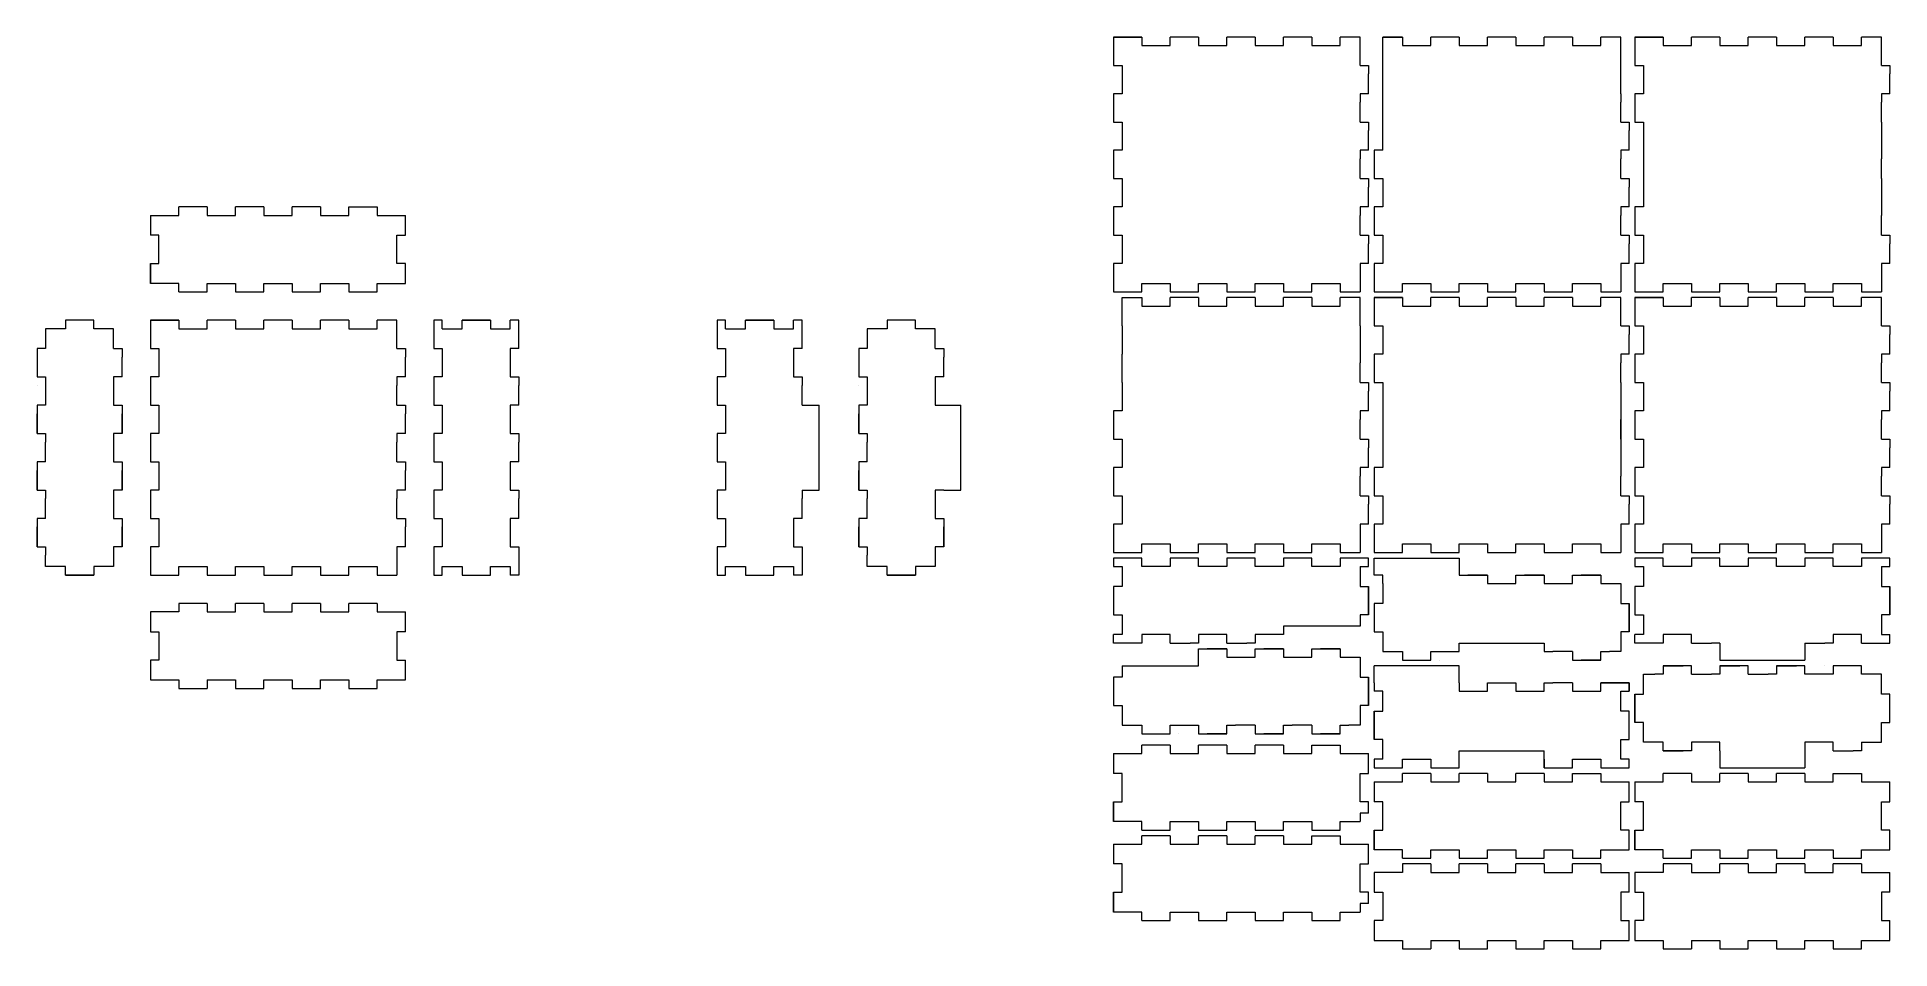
# Model space of a CAD drawing. Header units: millimetres. Extents: x -40 to 614, y -132 to 190.
import ezdxf

# ---------------------------------------------------------------- set-up
doc = ezdxf.new("R2010")
doc.units = ezdxf.units.MM
doc.layers.get('0').update_dxf_attribs({"lineweight": 13, "true_color": 0x000000})

msp = doc.modelspace()

# ---------------------------------------------------------------- linework, layer by layer
for p, q in [((350, 190), (340, 190)), ((340, 190), (340, 180)), ((340, 190), (350, 190)), ((350, 190), (350, 187)), ((370, 190), (360, 190)), ((360, 187), (360, 190)), ((370, 190), (370, 187)), ((390, 190), (380, 190)), ((380, 187), (380, 190)), ((390, 190), (390, 187)), ((410, 190), (400, 190)), ((400, 187), (400, 190)), ((410, 190), (410, 187)), ((427, 190), (420, 190)), ((420, 187), (420, 190)), ((427, 180), (427, 190)), ((442, 190), (435, 190)), ((435, 190), (442, 190)), ((435, 150), (435, 190)), ((442, 190), (442, 187)), ((462, 190), (452, 190)), ((452, 187), (452, 190)), ((462, 190), (462, 187)), ((482, 190), (472, 190)), ((472, 187), (472, 190)), ((482, 190), (482, 187)), ((502, 190), (492, 190)), ((492, 187), (492, 190)), ((502, 190), (502, 187)), ((519, 190), (512, 190)), ((512, 187), (512, 190)), ((519, 180), (519, 190)), ((534, 190), (524, 190)), ((524, 190), (524, 180)), ((524, 190), (534, 190)), ((534, 190), (534, 187)), ((554, 190), (544, 190)), ((544, 187), (544, 190)), ((554, 190), (554, 187)), ((574, 190), (564, 190)), ((564, 187), (564, 190)), ((574, 190), (574, 187)), ((594, 190), (584, 190)), ((584, 187), (584, 190)), ((594, 190), (594, 187)), ((611, 190), (604, 190)), ((604, 187), (604, 190)), ((611, 180), (611, 190)), ((350, 187), (360, 187)), ((370, 187), (380, 187)), ((390, 187), (400, 187)), ((410, 187), (420, 187)), ((442, 187), (452, 187)), ((462, 187), (472, 187)), ((482, 187), (492, 187)), ((502, 187), (512, 187)), ((534, 187), (544, 187)), ((554, 187), (564, 187)), ((574, 187), (584, 187)), ((594, 187), (604, 187)), ((340, 180), (343, 180)), ((343, 180), (343, 177)), ((343, 177), (343, 170)), ((427, 180), (430, 180)), ((430, 180), (430, 177)), ((430, 170), (430, 177)), ((519, 170), (519, 180)), ((524, 180), (527, 180)), ((527, 180), (527, 177)), ((527, 177), (527, 170)), ((611, 180), (614, 180)), ((614, 180), (614, 177)), ((614, 170), (614, 177)), ((343, 170), (340, 170)), ((340, 170), (340, 167)), ((340, 167), (340, 160)), ((430, 170), (427, 170)), ((427, 170), (427, 167)), ((427, 160), (427, 167)), ((519, 170), (519, 167)), ((519, 160), (519, 167)), ((527, 170), (524, 170)), ((524, 170), (524, 167)), ((524, 167), (524, 160)), ((614, 170), (611, 170)), ((611, 170), (611, 167)), ((611, 160), (611, 167)), ((340, 160), (343, 160)), ((343, 160), (343.04, 155)), ((427, 160), (430, 160)), ((430, 160), (430, 157)), ((430, 150), (430, 157)), ((519, 160), (522, 160)), ((522, 160), (522, 157)), ((522, 150), (522, 157)), ((524, 160), (527, 160)), ((527, 160), (527.04, 155)), ((611, 160), (611, 150)), ((343.04, 155), (343, 150)), ((527.04, 155), (527, 150)), ((343, 150), (340, 150)), ((340, 150), (340, 147)), ((340, 147), (340, 140)), ((430, 150), (427, 150)), ((427, 150), (427, 147)), ((427, 140), (427, 147)), ((435, 150), (432, 150)), ((432, 150), (432, 147)), ((432, 147), (432, 140)), ((522, 150), (519, 150)), ((519, 150), (519, 147)), ((519, 140), (519, 147)), ((527, 150), (527, 140)), ((611, 150), (611, 147)), ((611, 140), (611, 147)), ((340, 140), (343, 140)), ((343, 140), (343, 137)), ((427, 140), (430, 140)), ((430, 140), (430, 137)), ((432, 140), (435, 140)), ((435, 140), (435, 137)), ((519, 140), (522, 140)), ((522, 140), (522, 137)), ((527, 140), (527, 137)), ((611, 140), (611, 130)), ((343, 137), (343, 130)), ((430, 130), (430, 137)), ((435, 137), (435, 130)), ((522, 130), (522, 137)), ((527, 137), (527, 130)), ((0, 127), (0, 120)), ((0, 127), (10, 127)), ((20, 130), (10, 130)), ((10, 127), (10, 130)), ((20, 130), (20, 127)), ((20, 127), (30, 127)), ((40, 130), (30, 130)), ((30, 127), (30, 130)), ((40, 130), (40, 127)), ((40, 127), (50, 127)), ((60, 130), (50, 130)), ((50, 127), (50, 130)), ((60, 130), (60, 127)), ((60, 127), (70, 127)), ((70, 127), (70, 130)), ((70, 130), (80, 130)), ((80, 130), (80, 127)), ((80, 127), (90, 127)), ((90, 120), (90, 127)), ((343, 130), (340, 130)), ((340, 130), (340, 127)), ((340, 127), (340, 120)), ((430, 130), (427, 130)), ((427, 130), (427, 127)), ((427, 120), (427, 127)), ((435, 130), (432, 130)), ((432, 130), (432, 127)), ((432, 127), (432, 120)), ((522, 130), (519, 130)), ((519, 130), (519, 127)), ((519, 120), (519, 127)), ((527, 130), (524, 130)), ((524, 130), (524, 127)), ((524, 127), (524, 120)), ((611, 130), (611, 127)), ((611, 120), (611, 127)), ((3, 120), (0, 120)), ((3, 110), (3, 120)), ((87, 110), (87, 120)), ((87, 120), (90, 120)), ((340, 120), (343, 120)), ((343, 120), (343, 117)), ((427, 120), (430, 120)), ((430, 120), (430, 117)), ((432, 120), (435, 120)), ((435, 120), (435, 117)), ((519, 120), (522, 120)), ((522, 120), (522, 117)), ((524, 120), (527, 120)), ((527, 120), (527, 117)), ((611, 120), (614, 120)), ((614, 120), (614, 117)), ((343, 117), (343, 110)), ((430, 110), (430, 117)), ((435, 117), (435, 110)), ((522, 110), (522, 117)), ((527, 117), (527, 110)), ((614, 110), (614, 117)), ((0, 110), (0, 103)), ((0, 103), (0, 110)), ((0, 110), (3, 110)), ((90, 110), (87, 110)), ((90, 103), (90, 110)), ((343, 110), (340, 110)), ((340, 110), (340, 100)), ((430, 110), (427, 110)), ((427, 110), (427, 100)), ((435, 110), (432, 110)), ((432, 110), (432, 100)), ((522, 110), (519, 110)), ((519, 110), (519, 100)), ((527, 110), (524, 110)), ((524, 110), (524, 100)), ((614, 110), (611, 110)), ((611, 110), (611, 100)), ((3, 103), (0, 103)), ((10, 103), (3, 103)), ((10, 100), (10, 103)), ((10, 100), (20, 100)), ((20, 100), (20, 103)), ((20, 103), (30, 103)), ((30, 103), (30, 100)), ((30, 100), (40, 100)), ((40, 100), (40, 103)), ((40, 103), (50, 103)), ((50, 103), (50, 100)), ((50, 100), (60, 100)), ((60, 100), (60, 103)), ((60, 103), (70, 103)), ((70, 103), (70, 100)), ((70, 100), (80, 100)), ((80, 100), (80, 103)), ((80, 103), (90, 103)), ((340, 100), (350, 100)), ((340, 100), (350, 100)), ((350, 100), (350, 103)), ((350, 103), (360, 103)), ((360, 103), (360, 100)), ((360, 100), (370, 100)), ((370, 100), (370, 103)), ((370, 103), (380, 103)), ((380, 103), (380, 100)), ((380, 100), (390, 100)), ((390, 100), (390, 103)), ((390, 103), (400, 103)), ((400, 103), (400, 100)), ((400, 100), (410, 100)), ((410, 100), (410, 103)), ((410, 103), (420, 103)), ((420, 103), (420, 100)), ((420, 100), (427, 100)), ((432, 100), (442, 100)), ((432, 100), (442, 100)), ((442, 100), (442, 103)), ((442, 103), (452, 103)), ((452, 103), (452, 100)), ((452, 100), (462, 100)), ((462, 100), (462, 103)), ((462, 103), (472, 103)), ((472, 103), (472, 100)), ((472, 100), (482, 100)), ((482, 100), (482, 103)), ((482, 103), (492, 103)), ((492, 103), (492, 100)), ((492, 100), (502, 100)), ((502, 100), (502, 103)), ((502, 103), (512, 103)), ((512, 103), (512, 100)), ((512, 100), (519, 100)), ((524, 100), (534, 100)), ((524, 100), (534, 100)), ((534, 100), (534, 103)), ((534, 103), (544, 103)), ((544, 103), (544, 100)), ((544, 100), (554, 100)), ((554, 100), (554, 103)), ((554, 103), (564, 103)), ((564, 103), (564, 100)), ((564, 100), (574, 100)), ((574, 100), (574, 103)), ((574, 103), (584, 103)), ((584, 103), (584, 100)), ((584, 100), (594, 100)), ((594, 100), (594, 103)), ((594, 103), (604, 103)), ((604, 103), (604, 100)), ((604, 100), (611, 100)), ((343, 98), (350, 98)), ((343, 88), (343, 98)), ((350, 98), (350, 95)), ((350, 95), (360, 95)), ((370, 98), (360, 98)), ((360, 95), (360, 98)), ((370, 98), (370, 95)), ((370, 95), (380, 95)), ((390, 98), (380, 98)), ((380, 95), (380, 98)), ((390, 98), (390, 95)), ((390, 95), (400, 95)), ((410, 98), (400, 98)), ((400, 95), (400, 98)), ((410, 98), (410, 95)), ((410, 95), (420, 95)), ((427, 98), (420, 98)), ((420, 95), (420, 98)), ((427, 88), (427, 98)), ((442, 98), (432, 98)), ((432, 98), (432, 88)), ((432, 98), (442, 98)), ((442, 98), (442, 95)), ((442, 95), (452, 95)), ((462, 98), (452, 98)), ((452, 95), (452, 98)), ((462, 98), (462, 95)), ((462, 95), (472, 95)), ((482, 98), (472, 98)), ((472, 95), (472, 98)), ((482, 98), (482, 95)), ((482, 95), (492, 95)), ((502, 98), (492, 98)), ((492, 95), (492, 98)), ((502, 98), (502, 95)), ((502, 95), (512, 95)), ((519, 98), (512, 98)), ((512, 95), (512, 98)), ((519, 88), (519, 98)), ((534, 98), (524, 98)), ((524, 98), (524, 88)), ((524, 98), (534, 98)), ((534, 98), (534, 95)), ((534, 95), (544, 95)), ((554, 98), (544, 98)), ((544, 95), (544, 98)), ((554, 98), (554, 95)), ((554, 95), (564, 95)), ((574, 98), (564, 98)), ((564, 95), (564, 98)), ((574, 98), (574, 95)), ((574, 95), (584, 95)), ((594, 98), (584, 98)), ((584, 95), (584, 98)), ((594, 98), (594, 95)), ((594, 95), (604, 95)), ((611, 98), (604, 98)), ((604, 95), (604, 98)), ((611, 88), (611, 98)), ((-30, 87), (-37, 87)), ((-37, 87), (-37, 80)), ((-20, 90), (-30, 90)), ((-30, 90), (-30, 87)), ((-20, 87), (-20, 90)), ((-13, 87), (-20, 87)), ((-13, 80), (-13, 87)), ((10, 90), (0, 90)), ((0, 90), (0, 80)), ((0, 90), (10, 90)), ((10, 90), (10, 87)), ((10, 87), (20, 87)), ((30, 90), (20, 90)), ((20, 87), (20, 90)), ((30, 90), (30, 87)), ((30, 87), (40, 87)), ((50, 90), (40, 90)), ((40, 87), (40, 90)), ((50, 90), (50, 87)), ((50, 87), (60, 87)), ((70, 90), (60, 90)), ((60, 87), (60, 90)), ((70, 90), (70, 87)), ((70, 87), (80, 87)), ((87, 90), (80, 90)), ((80, 87), (80, 90)), ((87, 80), (87, 90)), ((103, 90), (100, 90)), ((100, 90), (100, 80)), ((103, 87), (103, 90)), ((103, 87), (110, 87)), ((120, 90), (110, 90)), ((110, 87), (110, 90)), ((110, 90), (120, 90)), ((120, 90), (120, 87)), ((120, 87), (127, 87)), ((130, 90), (127, 90)), ((127, 87), (127, 90)), ((130, 80), (130, 90)), ((203, 90), (200, 90)), ((200, 90), (200, 80)), ((203, 87), (203, 90)), ((203, 87), (210, 87)), ((220, 90), (210, 90)), ((210, 87), (210, 90)), ((210, 90), (220, 90)), ((220, 90), (220, 87)), ((220, 87), (227, 87)), ((230, 90), (227, 90)), ((227, 87), (227, 90)), ((230, 80), (230, 90)), ((260, 87), (253, 87)), ((253, 87), (253, 80)), ((270, 90), (260, 90)), ((260, 90), (260, 87)), ((270, 87), (270, 90)), ((277, 87), (270, 87)), ((277, 80), (277, 87)), ((343, 88), (343, 85)), ((427, 88), (427, 78)), ((432, 88), (435, 88)), ((435, 88), (435, 85)), ((519, 88), (522, 88)), ((522, 88), (522, 85)), ((524, 88), (527, 88)), ((527, 88), (527, 85)), ((611, 88), (614, 88)), ((614, 88), (614, 85)), ((-37, 80), (-40, 80)), ((-40, 80), (-40, 77)), ((-13, 80), (-10, 80)), ((-10, 80), (-10, 77)), ((0, 80), (3, 80)), ((3, 80), (3, 77)), ((87, 80), (90, 80)), ((90, 80), (90, 77)), ((100, 80), (103, 80)), ((103, 80), (103, 77)), ((130, 80), (127, 80)), ((127, 80), (127, 77)), ((200, 80), (203, 80)), ((203, 80), (203, 77)), ((230, 80), (227, 80)), ((227, 80), (227, 77)), ((253, 80), (250, 80)), ((250, 80), (250, 77)), ((277, 80), (280, 80)), ((280, 80), (280, 77)), ((343, 85), (343, 78)), ((435, 85), (435, 78)), ((522, 78), (522, 85)), ((527, 85), (527, 78)), ((614, 78), (614, 85)), ((-40, 77), (-40, 70)), ((-40, 77), (-40, 70)), ((-10, 70), (-10, 77)), ((3, 77), (3, 70)), ((90, 70), (90, 77)), ((103, 77), (103, 70)), ((127, 77), (127, 70)), ((203, 77), (203, 70)), ((227, 77), (227, 70)), ((250, 77), (250, 70)), ((250, 77), (250, 70)), ((280, 70), (280, 77)), ((343, 68), (343, 78)), ((427, 78), (427, 75)), ((427, 68), (427, 75)), ((435, 78), (432, 78)), ((432, 78), (432, 75)), ((432, 75), (432, 68)), ((522, 78), (519, 78)), ((519, 78), (519, 75)), ((519, 68), (519, 75)), ((527, 78), (524, 78)), ((524, 78), (524, 75)), ((524, 75), (524, 68)), ((614, 78), (611, 78)), ((611, 78), (611, 75)), ((611, 68), (611, 75)), ((-40, 70), (-37, 70)), ((-40, 67), (-40, 67)), ((-37, 70), (-37, 67)), ((-37, 67), (-37, 60)), ((-10, 70), (-13, 70)), ((-13, 70), (-13, 67)), ((-13, 67), (-13, 60)), ((3, 70), (0, 70)), ((0, 70), (0, 67)), ((0, 67), (0, 60)), ((90, 70), (87, 70)), ((87, 70), (87, 67)), ((87, 60), (87, 67)), ((103, 70), (100, 70)), ((100, 70), (100, 67)), ((100, 67), (100, 60)), ((127, 70), (130, 70)), ((130, 70), (130, 67)), ((130, 60), (130, 67)), ((203, 70), (200, 70)), ((200, 70), (200, 67)), ((200, 67), (200, 60)), ((227, 70), (230, 70)), ((230, 70), (230, 67)), ((230, 60), (230, 67)), ((250, 70), (253, 70)), ((250, 67), (250, 67)), ((253, 70), (253, 67)), ((253, 67), (253, 60)), ((280, 70), (277, 70)), ((277, 70), (277, 67)), ((277, 67), (277, 60)), ((343, 68), (343.04, 63)), ((427, 68), (430, 68)), ((430, 68), (430, 65)), ((432, 68), (435, 68)), ((435, 68), (435.04, 63)), ((519, 68), (519, 38)), ((524, 68), (527, 68)), ((527, 68), (527.04, 63)), ((611, 68), (614, 68)), ((614, 68), (614, 65)), ((-37, 60), (-40, 60)), ((-40, 60), (-40, 57)), ((-13, 60), (-10, 60)), ((-10, 60), (-10, 57)), ((0, 60), (3, 60)), ((3, 60), (3.04, 55)), ((87, 60), (90, 60)), ((90, 60), (90, 57)), ((100, 60), (103, 60)), ((103, 60), (103, 57)), ((130, 60), (127, 60)), ((127, 60), (127, 57)), ((200, 60), (203, 60)), ((203, 60), (203, 57)), ((230, 60), (236, 60)), ((236, 30), (236, 60)), ((253, 60), (250, 60)), ((250, 60), (250, 57)), ((277, 60), (280, 60)), ((280, 60), (286, 60)), ((286, 30), (286, 60)), ((343.04, 63), (343, 58)), ((430, 58), (430, 65)), ((435.04, 63), (435, 38)), ((527.04, 63), (527, 58)), ((614, 58), (614, 65)), ((-40, 57), (-40, 50)), ((-40, 50), (-40, 57)), ((-10, 50), (-10, 57)), ((-10, 57), (-10, 50)), ((3.04, 55), (3, 50)), ((90, 50), (90, 57)), ((103, 57), (103, 50)), ((127, 57), (127, 50)), ((203, 57), (203, 50)), ((250, 57), (250, 50)), ((250, 50), (250, 57)), ((343, 58), (340, 58)), ((340, 58), (340, 55)), ((340, 55), (340, 48)), ((430, 58), (427, 58)), ((427, 58), (427, 55)), ((427, 48), (427, 55)), ((519, 58), (519, 55)), ((519, 48), (519, 55)), ((527, 58), (524, 58)), ((524, 58), (524, 55)), ((524, 55), (524, 48)), ((614, 58), (611, 58)), ((611, 58), (611, 55)), ((611, 48), (611, 55)), ((-40, 50), (-37, 50)), ((-37, 50), (-37, 47)), ((-37, 40), (-37, 47)), ((-10, 50), (-13, 50)), ((-13, 50), (-13, 47)), ((-13, 47), (-13, 40)), ((3, 50), (0, 50)), ((0, 50), (0, 47)), ((0, 47), (0, 40)), ((90, 50), (87, 50)), ((87, 50), (87, 47)), ((87, 40), (87, 47)), ((103, 50), (100, 50)), ((100, 50), (100, 47)), ((100, 47), (100, 40)), ((127, 50), (130, 50)), ((130, 50), (130, 47)), ((130, 40), (130, 47)), ((203, 50), (200, 50)), ((200, 50), (200, 47)), ((200, 47), (200, 40)), ((250, 50), (253, 50)), ((253, 50), (253, 47)), ((253, 40), (253, 47)), ((340, 48), (343, 48)), ((343, 48), (343, 45)), ((427, 48), (430, 48)), ((430, 48), (430, 45)), ((524, 48), (527, 48)), ((527, 48), (527, 45)), ((611, 48), (614, 48)), ((614, 48), (614, 45)), ((-37, 40), (-40, 40)), ((-40, 40), (-40, 37)), ((-13, 40), (-10, 40)), ((-10, 40), (-10, 37)), ((0, 40), (3, 40)), ((3, 40), (3, 37)), ((87, 40), (90, 40)), ((90, 40), (90, 37)), ((100, 40), (103, 40)), ((103, 40), (103, 37)), ((130, 40), (127, 40)), ((127, 40), (127, 37)), ((200, 40), (203, 40)), ((203, 40), (203, 37)), ((253, 40), (250, 40)), ((250, 40), (250, 37)), ((343, 45), (343, 38)), ((430, 38), (430, 45)), ((527, 45), (527, 38)), ((614, 38), (614, 45)), ((-40, 37), (-40, 30)), ((-40, 30), (-40, 37)), ((-10, 30), (-10, 37)), ((-10, 37), (-10, 30)), ((3, 37), (3, 30)), ((90, 30), (90, 37)), ((103, 37), (103, 30)), ((127, 37), (127, 30)), ((203, 37), (203, 30)), ((250, 37), (250, 30)), ((250, 30), (250, 37)), ((343, 38), (340, 38)), ((340, 38), (340, 35)), ((340, 35), (340, 28)), ((430, 38), (427, 38)), ((427, 38), (427, 35)), ((427, 28), (427, 35)), ((435, 38), (432, 38)), ((432, 38), (432, 35)), ((432, 35), (432, 28)), ((519, 38), (519, 35)), ((519, 28), (519, 35)), ((527, 38), (524, 38)), ((524, 38), (524, 35)), ((524, 35), (524, 28)), ((614, 38), (611, 38)), ((611, 38), (611, 35)), ((611, 28), (611, 35)), ((-40, 30), (-37, 30)), ((-37, 30), (-37, 27)), ((-37, 20), (-37, 27)), ((-10, 30), (-13, 30)), ((-13, 30), (-13, 27)), ((-13, 27), (-13, 20)), ((3, 30), (0, 30)), ((0, 30), (0, 27)), ((0, 27), (0, 20)), ((90, 30), (87, 30)), ((87, 30), (87, 27)), ((87, 20), (87, 27)), ((103, 30), (100, 30)), ((100, 30), (100, 27)), ((100, 27), (100, 20)), ((127, 30), (130, 30)), ((130, 30), (130, 27)), ((130, 20), (130, 27)), ((203, 30), (200, 30)), ((200, 30), (200, 27)), ((200, 27), (200, 20)), ((230, 30), (230, 27)), ((230, 30), (236, 30)), ((230, 20), (230, 27)), ((250, 30), (253, 30)), ((253, 30), (253, 27)), ((253, 20), (253, 27)), ((280, 30), (277, 30)), ((277, 30), (277, 27)), ((277, 27), (277, 20)), ((280, 30), (286, 30)), ((340, 28), (343, 28)), ((343, 28), (343, 25)), ((427, 28), (430, 28)), ((430, 28), (430, 25)), ((432, 28), (435, 28)), ((435, 28), (435, 25)), ((519, 28), (522, 28)), ((522, 28), (522, 25)), ((524, 28), (527, 28)), ((527, 28), (527, 25)), ((611, 28), (614, 28)), ((614, 28), (614, 25)), ((-37, 20), (-40, 20)), ((-40, 20), (-40, 17)), ((-13, 20), (-10, 20)), ((-10, 20), (-10, 17)), ((0, 20), (3, 20)), ((3, 20), (3, 17)), ((87, 20), (90, 20)), ((90, 20), (90, 17)), ((100, 20), (103, 20)), ((103, 20), (103, 17)), ((130, 20), (127, 20)), ((127, 20), (127, 17)), ((200, 20), (203, 20)), ((203, 20), (203, 17)), ((230, 20), (227, 20)), ((227, 20), (227, 17)), ((253, 20), (250, 20)), ((250, 20), (250, 17)), ((277, 20), (280, 20)), ((280, 20), (280, 17)), ((343, 25), (343, 18)), ((430, 18), (430, 25)), ((435, 25), (435, 18)), ((522, 18), (522, 25)), ((527, 25), (527, 18)), ((614, 18), (614, 25)), ((-40, 17), (-40, 10)), ((-40, 10), (-40, 17)), ((-40, 17), (-40, 17)), ((-10, 10), (-10, 17)), ((-10, 17), (-10, 10)), ((3, 17), (3, 10)), ((90, 10), (90, 17)), ((103, 17), (103, 10)), ((127, 17), (127, 10)), ((203, 17), (203, 10)), ((227, 17), (227, 10)), ((250, 17), (250, 10)), ((250, 10), (250, 17)), ((250, 17), (250, 17)), ((280, 10), (280, 17)), ((280, 17), (280, 10)), ((343, 18), (340, 18)), ((340, 18), (340, 8)), ((430, 18), (427, 18)), ((427, 18), (427, 8)), ((435, 18), (432, 18)), ((432, 18), (432, 8)), ((522, 18), (519, 18)), ((519, 18), (519, 8)), ((527, 18), (524, 18)), ((524, 18), (524, 8)), ((614, 18), (611, 18)), ((611, 18), (611, 8)), ((-40, 10), (-37, 10)), ((-37, 10), (-37, 7)), ((-37, 3), (-37, 7)), ((-10, 10), (-13, 10)), ((-13, 10), (-13, 7)), ((-13, 7), (-13, 3)), ((3, 10), (0, 10)), ((0, 10), (0, 0)), ((90, 10), (87, 10)), ((87, 10), (87, 0)), ((103, 10), (100, 10)), ((100, 10), (100, 0)), ((127, 10), (130, 10)), ((130, 10), (130, 0)), ((203, 10), (200, 10)), ((200, 10), (200, 0)), ((227, 10), (230, 10)), ((230, 10), (230, 0)), ((250, 10), (253, 10)), ((253, 10), (253, 7)), ((253, 3), (253, 7)), ((280, 10), (277, 10)), ((277, 10), (277, 7)), ((277, 7), (277, 3)), ((340, 8), (350, 8)), ((340, 8), (350, 8)), ((350, 8), (350, 11)), ((350, 11), (360, 11)), ((360, 11), (360, 8)), ((360, 8), (370, 8)), ((370, 8), (370, 11)), ((370, 11), (380, 11)), ((380, 11), (380, 8)), ((380, 8), (390, 8)), ((390, 8), (390, 11)), ((390, 11), (400, 11)), ((400, 11), (400, 8)), ((400, 8), (410, 8)), ((410, 8), (410, 11)), ((410, 11), (420, 11)), ((420, 11), (420, 8)), ((420, 8), (427, 8)), ((432, 8), (442, 8)), ((432, 8), (442, 8)), ((442, 8), (442, 11)), ((442, 11), (452, 11)), ((452, 11), (452, 8)), ((452, 8), (462, 8)), ((462, 8), (462, 11)), ((462, 11), (472, 11)), ((472, 11), (472, 8)), ((472, 8), (482, 8)), ((482, 8), (482, 11)), ((482, 11), (492, 11)), ((492, 11), (492, 8)), ((492, 8), (502, 8)), ((502, 8), (502, 11)), ((502, 11), (512, 11)), ((512, 11), (512, 8)), ((512, 8), (519, 8)), ((524, 8), (534, 8)), ((524, 8), (534, 8)), ((534, 8), (534, 11)), ((534, 11), (544, 11)), ((544, 11), (544, 8)), ((544, 8), (554, 8)), ((554, 8), (554, 11)), ((554, 11), (564, 11)), ((564, 11), (564, 8)), ((564, 8), (574, 8)), ((574, 8), (574, 11)), ((574, 11), (584, 11)), ((584, 11), (584, 8)), ((584, 8), (594, 8)), ((594, 8), (594, 11)), ((594, 11), (604, 11)), ((604, 11), (604, 8)), ((604, 8), (611, 8)), ((-30, 3), (-37, 3)), ((-30, 0), (-30, 3)), ((-30, 0), (-20, 0)), ((-20, 0), (-30, 0)), ((-13, 3), (-20, 3)), ((-20, 3), (-20, 0)), ((0, 0), (10, 0)), ((0, 0), (10, 0)), ((10, 0), (10, 3)), ((10, 3), (20, 3)), ((20, 3), (20, 0)), ((30, 0), (30, 3)), ((30, 3), (40, 3)), ((40, 3), (40, 0)), ((50, 0), (50, 3)), ((50, 3), (60, 3)), ((60, 3), (60, 0)), ((70, 0), (70, 3)), ((70, 3), (80, 3)), ((80, 3), (80, 0)), ((100, 0), (103, 0)), ((103, 3), (110, 3)), ((103, 0), (103, 3)), ((110, 3), (110, 0)), ((110, 0), (120, 0)), ((120, 0), (120, 3)), ((120, 3), (127, 3)), ((127, 3), (127, 0)), ((130, 0), (127, 0)), ((200, 0), (203, 0)), ((203, 3), (210, 3)), ((203, 0), (203, 3)), ((210, 3), (210, 0)), ((210, 0), (220, 0)), ((220, 0), (220, 3)), ((220, 3), (227, 3)), ((227, 3), (227, 0)), ((230, 0), (227, 0)), ((260, 3), (253, 3)), ((260, 0), (260, 3)), ((260, 0), (270, 0)), ((270, 0), (260, 0)), ((277, 3), (270, 3)), ((270, 3), (270, 0)), ((350, 6), (340, 6)), ((340, 6), (340, 3)), ((340, 3), (343, 3)), ((343, 3), (343, -4)), ((350, 3), (350, 6)), ((357, 3), (350, 3)), ((360, 3), (357, 3)), ((367, 6), (360, 6)), ((360, 6), (360, 3)), ((370, 6), (367, 6)), ((370, 3), (370, 6)), ((377, 3), (370, 3)), ((380, 3), (377, 3)), ((387, 6), (380, 6)), ((380, 6), (380, 3)), ((390, 6), (387, 6)), ((390, 3), (390, 6)), ((397, 3), (390, 3)), ((400, 3), (397, 3)), ((407, 6), (400, 6)), ((400, 6), (400, 3)), ((410, 6), (407, 6)), ((410, 3), (410, 6)), ((417, 3), (410, 3)), ((420, 3), (417, 3)), ((430, 6), (420, 6)), ((420, 6), (420, 3)), ((427, 3), (430, 3)), ((427, 3), (427, -4)), ((430, 3), (430, 6)), ((432, 0), (432, 6)), ((432, 6), (462, 6)), ((435, 0), (432, 0)), ((435, -3), (435, 0)), ((462, 6), (462, 0)), ((462, 0), (465, 0)), ((472, 0), (465, 0)), ((465, 0), (472, 0)), ((472, 0), (472, -3)), ((492, 0), (485, 0)), ((485, 0), (492, 0)), ((492, 0), (492, -3)), ((534, 6), (524, 6)), ((524, 6), (524, 3)), ((524, 3), (527, 3)), ((527, 3), (527, -4)), ((534, 3), (534, 6)), ((541, 3), (534, 3)), ((544, 3), (541, 3)), ((551, 6), (544, 6)), ((544, 6), (544, 3)), ((554, 6), (551, 6)), ((554, 3), (554, 6)), ((561, 3), (554, 3)), ((564, 3), (561, 3)), ((571, 6), (564, 6)), ((564, 6), (564, 3)), ((574, 6), (571, 6)), ((574, 3), (574, 6)), ((581, 3), (574, 3)), ((584, 3), (581, 3)), ((591, 6), (584, 6)), ((584, 6), (584, 3)), ((594, 6), (591, 6)), ((594, 3), (594, 6)), ((601, 3), (594, 3)), ((604, 3), (601, 3)), ((614, 6), (604, 6)), ((604, 6), (604, 3)), ((611, 3), (614, 3)), ((611, 3), (611, -4)), ((614, 3), (614, 6)), ((20, 0), (30, 0)), ((40, 0), (50, 0)), ((60, 0), (70, 0)), ((80, 0), (87, 0)), ((340, -4), (340, -14)), ((343, -4), (340, -4)), ((427, -4), (430, -4)), ((430, -14), (430, -4)), ((430, -4), (430, -14)), ((435, -3), (435, -10)), ((472, -3), (475, -3)), ((475, -3), (482, -3)), ((482, -3), (482, 0)), ((482, 0), (485, 0)), ((492, -3), (495, -3)), ((495, -3), (502, -3)), ((502, -3), (502, 0)), ((502, 0), (505, 0)), ((512, 0), (505, 0)), ((505, 0), (512, 0)), ((512, 0), (512, -3)), ((512, -3), (515, -3)), ((515, -3), (519, -3)), ((519, -3), (519, -10)), ((524, -4), (524, -14)), ((527, -4), (524, -4)), ((611, -4), (614, -4)), ((614, -14), (614, -4)), ((614, -4), (614, -14)), ((0, -13), (0, -20)), ((3, -13), (0, -13)), ((10, -13), (3, -13)), ((20, -10), (10, -10)), ((10, -10), (10, -13)), ((20, -10), (20, -13)), ((20, -13), (30, -13)), ((40, -10), (30, -10)), ((30, -13), (30, -10)), ((40, -10), (40, -13)), ((40, -13), (50, -13)), ((60, -10), (50, -10)), ((50, -13), (50, -10)), ((60, -10), (60, -13)), ((60, -13), (70, -13)), ((80, -10), (70, -10)), ((70, -13), (70, -10)), ((80, -10), (80, -13)), ((80, -13), (90, -13)), ((90, -20), (90, -13)), ((432, -10), (432, -20)), ((435, -10), (432, -10)), ((519, -10), (522, -10)), ((522, -20), (522, -10)), ((522, -10), (522, -20)), ((340, -14), (343, -14)), ((343, -14), (343, -21)), ((427, -18), (400, -18)), ((400, -18), (400, -21)), ((430, -14), (427, -14)), ((427, -14), (427, -18)), ((524, -14), (527, -14)), ((527, -14), (527, -21)), ((614, -14), (611, -14)), ((611, -14), (611, -21)), ((0, -20), (3, -20)), ((3, -20), (3, -30)), ((90, -20), (87, -20)), ((87, -20), (87, -30)), ((340, -24), (340, -21)), ((343, -21), (340, -21)), ((350, -24), (340, -24)), ((357, -21), (350, -21)), ((350, -21), (350, -24)), ((360, -21), (357, -21)), ((360, -24), (360, -21)), ((360, -24), (367, -24)), ((370, -24), (367, -24)), ((377, -21), (370, -21)), ((370, -21), (370, -24)), ((370, -26), (373, -26)), ((370, -32), (370, -26)), ((380, -26), (373, -26)), ((373, -26), (380, -26)), ((380, -21), (377, -21)), ((380, -24), (380, -21)), ((380, -24), (387, -24)), ((380, -26), (380, -29)), ((390, -24), (387, -24)), ((397, -21), (390, -21)), ((390, -21), (390, -24)), ((390, -29), (390, -26)), ((390, -26), (393, -26)), ((400, -26), (393, -26)), ((393, -26), (400, -26)), ((400, -21), (397, -21)), ((400, -26), (400, -29)), ((410, -29), (410, -26)), ((410, -26), (413, -26)), ((420, -26), (413, -26)), ((413, -26), (420, -26)), ((420, -26), (420, -29)), ((432, -20), (435, -20)), ((435, -20), (435, -27)), ((462, -27), (462, -24)), ((462, -24), (492, -24)), ((492, -24), (492, -27)), ((522, -20), (519, -20)), ((519, -20), (519, -27)), ((524, -24), (524, -21)), ((527, -21), (524, -21)), ((534, -24), (524, -24)), ((541, -21), (534, -21)), ((534, -21), (534, -24)), ((544, -21), (541, -21)), ((544, -24), (544, -21)), ((544, -24), (551, -24)), ((554, -24), (551, -24)), ((554, -24), (554, -30)), ((584, -24), (591, -24)), ((584, -24), (584, -30)), ((594, -24), (591, -24)), ((601, -21), (594, -21)), ((594, -21), (594, -24)), ((604, -21), (601, -21)), ((604, -24), (604, -21)), ((604, -24), (614, -24)), ((611, -21), (614, -21)), ((614, -24), (614, -21)), ((0, -30), (0, -37)), ((3, -30), (0, -30)), ((87, -30), (90, -30)), ((90, -37), (90, -30)), ((343, -32), (343, -36)), ((343, -32), (370, -32)), ((380, -29), (383, -29)), ((383, -29), (390, -29)), ((400, -29), (403, -29)), ((403, -29), (410, -29)), ((420, -29), (423, -29)), ((423, -29), (427, -29)), ((427, -29), (427, -36)), ((462, -32), (432, -32)), ((432, -38), (432, -32)), ((435, -27), (442, -27)), ((442, -27), (442, -30)), ((442, -30), (445, -30)), ((445, -30), (452, -30)), ((445, -30), (452, -30)), ((452, -30), (452, -27)), ((452, -27), (455, -27)), ((455, -27), (462, -27)), ((455, -30), (455, -30)), ((462, -38), (462, -32)), ((492, -27), (495, -27)), ((502, -27), (495, -27)), ((502, -27), (502, -30)), ((502, -30), (505, -30)), ((505, -30), (512, -30)), ((512, -30), (505, -30)), ((505, -30), (505, -30)), ((512, -30), (512, -27)), ((512, -27), (515, -27)), ((519, -27), (515, -27)), ((541, -32), (534, -32)), ((534, -32), (541, -32)), ((534, -32), (534, -35)), ((541, -32), (541, -32)), ((544, -32), (541, -32)), ((544, -35), (544, -32)), ((554, -30), (584, -30)), ((561, -32), (554, -32)), ((554, -32), (561, -32)), ((554, -32), (554, -35)), ((564, -32), (561, -32)), ((564, -35), (564, -32)), ((581, -32), (574, -32)), ((574, -32), (581, -32)), ((574, -32), (574, -35)), ((584, -32), (581, -32)), ((584, -35), (584, -32)), ((591, -32), (591, -32)), ((601, -32), (594, -32)), ((601, -32), (594, -32)), ((594, -32), (594, -35)), ((604, -32), (601, -32)), ((604, -35), (604, -32)), ((0, -37), (10, -37)), ((10, -37), (10, -40)), ((20, -37), (20, -40)), ((20, -37), (30, -37)), ((30, -37), (30, -40)), ((40, -40), (40, -37)), ((40, -37), (50, -37)), ((50, -37), (50, -40)), ((60, -40), (60, -37)), ((60, -37), (70, -37)), ((70, -37), (70, -40)), ((80, -40), (80, -37)), ((80, -37), (90, -37)), ((340, -36), (340, -46)), ((343, -36), (340, -36)), ((427, -36), (430, -36)), ((430, -46), (430, -36)), ((430, -36), (430, -46)), ((432, -38), (432, -41)), ((432, -38), (432, -41)), ((462, -38), (462, -41)), ((472, -41), (472, -38)), ((472, -38), (475, -38)), ((475, -38), (482, -38)), ((482, -38), (482, -41)), ((492, -41), (492, -38)), ((492, -38), (495, -38)), ((502, -38), (495, -38)), ((502, -38), (502, -41)), ((512, -41), (512, -38)), ((512, -38), (522, -38)), ((522, -38), (512, -38)), ((522, -38), (522, -41)), ((522, -41), (522, -38)), ((527, -42), (527, -35)), ((527, -35), (531, -35)), ((534, -35), (531, -35)), ((544, -35), (551, -35)), ((554, -35), (551, -35)), ((564, -35), (571, -35)), ((574, -35), (571, -35)), ((591, -35), (584, -35)), ((594, -35), (591, -35)), ((611, -35), (604, -35)), ((611, -42), (611, -35)), ((10, -40), (20, -40)), ((30, -40), (40, -40)), ((50, -40), (60, -40)), ((70, -40), (80, -40)), ((435, -41), (432, -41)), ((435, -48), (435, -41)), ((462, -41), (465, -41)), ((465, -41), (472, -41)), ((482, -41), (485, -41)), ((485, -41), (492, -41)), ((502, -41), (505, -41)), ((505, -41), (512, -41)), ((519, -48), (519, -41)), ((519, -41), (522, -41)), ((524, -42), (524, -52)), ((524, -52), (524, -42)), ((524, -42), (527, -42)), ((614, -42), (611, -42)), ((614, -52), (614, -42)), ((340, -46), (343, -46)), ((343, -46), (343, -53)), ((430, -46), (427, -46)), ((427, -46), (427, -53)), ((432, -48), (432, -58)), ((432, -58), (432, -48)), ((432, -48), (435, -48)), ((432, -48), (432, -58)), ((522, -48), (519, -48)), ((522, -58), (522, -48)), ((522, -58), (522, -48)), ((527, -52), (524, -52)), ((527, -59), (527, -52)), ((611, -59), (611, -52)), ((611, -52), (614, -52)), ((343, -53), (350, -53)), ((350, -53), (350, -56)), ((350, -56), (353, -56)), ((353, -56), (360, -56)), ((353, -56), (360, -56)), ((360, -56), (360, -53)), ((360, -53), (363, -53)), ((363, -53), (370, -53)), ((363, -56), (363, -56)), ((370, -53), (370, -56)), ((370, -56), (373, -56)), ((373, -56), (380, -56)), ((380, -56), (373, -56)), ((380, -56), (380, -53)), ((380, -53), (383, -53)), ((390, -53), (383, -53)), ((390, -53), (390, -56)), ((390, -56), (393, -56)), ((393, -56), (400, -56)), ((400, -56), (393, -56)), ((400, -56), (400, -53)), ((400, -53), (403, -53)), ((410, -53), (403, -53)), ((410, -53), (410, -56)), ((410, -56), (413, -56)), ((413, -56), (420, -56)), ((420, -56), (413, -56)), ((413, -56), (413, -56)), ((420, -56), (420, -53)), ((420, -53), (423, -53)), ((427, -53), (423, -53)), ((435, -58), (432, -58)), ((435, -65), (435, -58)), ((519, -65), (519, -58)), ((519, -58), (522, -58)), ((340, -63), (340, -70)), ((340, -63), (350, -63)), ((360, -60), (350, -60)), ((350, -63), (350, -60)), ((360, -60), (360, -63)), ((360, -63), (370, -63)), ((380, -60), (370, -60)), ((370, -63), (370, -60)), ((380, -60), (380, -63)), ((380, -63), (390, -63)), ((400, -60), (390, -60)), ((390, -63), (390, -60)), ((400, -60), (400, -63)), ((400, -63), (410, -63)), ((410, -63), (410, -60)), ((410, -60), (420, -60)), ((420, -60), (420, -63)), ((420, -63), (430, -63)), ((430, -70), (430, -63)), ((432, -65), (432, -68)), ((435, -65), (432, -65)), ((432, -65), (432, -68)), ((442, -68), (442, -65)), ((442, -65), (445, -65)), ((445, -65), (452, -65)), ((452, -65), (452, -68)), ((462, -62), (492, -62)), ((462, -68), (462, -62)), ((462, -68), (462, -65)), ((492, -68), (492, -62)), ((492, -65), (492, -68)), ((502, -68), (502, -65)), ((502, -65), (505, -65)), ((505, -65), (512, -65)), ((512, -65), (512, -68)), ((522, -65), (519, -65)), ((522, -68), (522, -65)), ((522, -68), (522, -65)), ((531, -59), (527, -59)), ((534, -59), (531, -59)), ((534, -62), (534, -59)), ((534, -62), (541, -62)), ((541, -62), (534, -62)), ((544, -62), (541, -62)), ((551, -59), (544, -59)), ((544, -59), (544, -62)), ((554, -59), (551, -59)), ((554, -62), (554, -59)), ((554, -62), (554, -68)), ((591, -59), (584, -59)), ((584, -59), (584, -62)), ((584, -62), (584, -68)), ((594, -59), (591, -59)), ((594, -62), (594, -59)), ((594, -62), (601, -62)), ((604, -62), (601, -62)), ((604, -59), (611, -59)), ((604, -59), (604, -62)), ((343, -70), (340, -70)), ((343, -80), (343, -70)), ((427, -80), (427, -70)), ((427, -70), (430, -70)), ((432, -68), (442, -68)), ((432, -68), (442, -68)), ((452, -70), (442, -70)), ((442, -73), (442, -70)), ((452, -68), (455, -68)), ((452, -68), (462, -68)), ((452, -70), (452, -73)), ((455, -68), (462, -68)), ((472, -70), (462, -70)), ((462, -73), (462, -70)), ((472, -70), (472, -73)), ((492, -70), (482, -70)), ((482, -73), (482, -70)), ((492, -68), (495, -68)), ((492, -68), (502, -68)), ((492, -70), (492, -73)), ((495, -68), (502, -68)), ((502, -73), (502, -70)), ((502, -70), (512, -70)), ((512, -68), (522, -68)), ((512, -68), (522, -68)), ((512, -70), (512, -73)), ((544, -70), (534, -70)), ((534, -73), (534, -70)), ((544, -70), (544, -73)), ((554, -68), (584, -68)), ((564, -70), (554, -70)), ((554, -73), (554, -70)), ((564, -70), (564, -73)), ((584, -70), (574, -70)), ((574, -73), (574, -70)), ((584, -70), (584, -73)), ((594, -73), (594, -70)), ((594, -70), (604, -70)), ((604, -70), (604, -73)), ((432, -73), (432, -80)), ((432, -73), (442, -73)), ((452, -73), (462, -73)), ((472, -73), (482, -73)), ((492, -73), (502, -73)), ((512, -73), (522, -73)), ((522, -80), (522, -73)), ((524, -73), (524, -80)), ((524, -73), (534, -73)), ((544, -73), (554, -73)), ((564, -73), (574, -73)), ((584, -73), (594, -73)), ((604, -73), (614, -73)), ((614, -80), (614, -73)), ((340, -80), (340, -87)), ((340, -87), (340, -80)), ((340, -80), (343, -80)), ((430, -80), (427, -80)), ((430, -84), (427, -84)), ((427, -84), (427, -87)), ((430, -84), (430, -80)), ((435, -80), (432, -80)), ((435, -90), (435, -80)), ((519, -90), (519, -80)), ((519, -80), (522, -80)), ((527, -80), (524, -80)), ((527, -90), (527, -80)), ((611, -90), (611, -80)), ((611, -80), (614, -80)), ((343, -87), (340, -87)), ((350, -87), (343, -87)), ((350, -90), (350, -87)), ((350, -90), (360, -90)), ((360, -90), (360, -87)), ((360, -87), (370, -87)), ((370, -87), (370, -90)), ((370, -90), (380, -90)), ((380, -90), (380, -87)), ((380, -87), (390, -87)), ((390, -87), (390, -90)), ((390, -90), (400, -90)), ((400, -90), (400, -87)), ((400, -87), (410, -87)), ((410, -87), (410, -90)), ((410, -90), (420, -90)), ((420, -90), (420, -87)), ((420, -87), (427, -87)), ((432, -90), (432, -97)), ((432, -97), (432, -90)), ((432, -90), (435, -90)), ((522, -90), (519, -90)), ((522, -97), (522, -90)), ((524, -90), (524, -97)), ((524, -97), (524, -90)), ((524, -90), (527, -90)), ((614, -90), (611, -90)), ((614, -97), (614, -90)), ((340, -95), (340, -102)), ((340, -95), (350, -95)), ((360, -92), (350, -92)), ((350, -95), (350, -92)), ((360, -92), (360, -95)), ((360, -95), (370, -95)), ((380, -92), (370, -92)), ((370, -95), (370, -92)), ((380, -92), (380, -95)), ((380, -95), (390, -95)), ((400, -92), (390, -92)), ((390, -95), (390, -92)), ((400, -92), (400, -95)), ((400, -95), (410, -95)), ((410, -95), (410, -92)), ((410, -92), (420, -92)), ((420, -92), (420, -95)), ((420, -95), (430, -95)), ((430, -102), (430, -95)), ((435, -97), (432, -97)), ((442, -97), (435, -97)), ((442, -100), (442, -97)), ((452, -100), (452, -97)), ((452, -97), (462, -97)), ((462, -97), (462, -100)), ((472, -100), (472, -97)), ((472, -97), (482, -97)), ((482, -97), (482, -100)), ((492, -100), (492, -97)), ((492, -97), (502, -97)), ((502, -97), (502, -100)), ((512, -100), (512, -97)), ((512, -97), (522, -97)), ((527, -97), (524, -97)), ((534, -97), (527, -97)), ((534, -100), (534, -97)), ((544, -100), (544, -97)), ((544, -97), (554, -97)), ((554, -97), (554, -100)), ((564, -100), (564, -97)), ((564, -97), (574, -97)), ((574, -97), (574, -100)), ((584, -100), (584, -97)), ((584, -97), (594, -97)), ((594, -97), (594, -100)), ((604, -100), (604, -97)), ((604, -97), (614, -97)), ((343, -102), (340, -102)), ((343, -112), (343, -102)), ((427, -112), (427, -102)), ((427, -102), (430, -102)), ((442, -100), (452, -100)), ((452, -102), (442, -102)), ((442, -102), (442, -105)), ((452, -102), (452, -105)), ((462, -100), (472, -100)), ((472, -102), (462, -102)), ((462, -105), (462, -102)), ((472, -102), (472, -105)), ((482, -100), (492, -100)), ((492, -102), (482, -102)), ((482, -105), (482, -102)), ((492, -102), (492, -105)), ((502, -100), (512, -100)), ((512, -102), (502, -102)), ((502, -105), (502, -102)), ((512, -102), (512, -105)), ((534, -100), (544, -100)), ((544, -102), (534, -102)), ((534, -102), (534, -105)), ((544, -102), (544, -105)), ((554, -100), (564, -100)), ((564, -102), (554, -102)), ((554, -105), (554, -102)), ((564, -102), (564, -105)), ((574, -100), (584, -100)), ((584, -102), (574, -102)), ((574, -105), (574, -102)), ((584, -102), (584, -105)), ((594, -100), (604, -100)), ((604, -102), (594, -102)), ((594, -105), (594, -102)), ((604, -102), (604, -105)), ((432, -105), (432, -112)), ((435, -105), (432, -105)), ((442, -105), (435, -105)), ((452, -105), (462, -105)), ((472, -105), (482, -105)), ((492, -105), (502, -105)), ((512, -105), (522, -105)), ((522, -112), (522, -105)), ((524, -105), (524, -112)), ((527, -105), (524, -105)), ((534, -105), (527, -105)), ((544, -105), (554, -105)), ((564, -105), (574, -105)), ((584, -105), (594, -105)), ((604, -105), (614, -105)), ((614, -112), (614, -105)), ((340, -112), (340, -119)), ((340, -119), (340, -112)), ((340, -112), (343, -112)), ((430, -112), (427, -112)), ((430, -116), (427, -116)), ((427, -116), (427, -119)), ((430, -116), (430, -112)), ((432, -112), (435, -112)), ((435, -112), (435, -122)), ((522, -112), (519, -112)), ((519, -112), (519, -122)), ((524, -112), (527, -112)), ((527, -112), (527, -122)), ((614, -112), (611, -112)), ((611, -112), (611, -122)), ((343, -119), (340, -119)), ((350, -119), (343, -119)), ((350, -122), (350, -119)), ((350, -122), (360, -122)), ((360, -122), (360, -119)), ((360, -119), (370, -119)), ((370, -119), (370, -122)), ((370, -122), (380, -122)), ((380, -122), (380, -119)), ((380, -119), (390, -119)), ((390, -119), (390, -122)), ((390, -122), (400, -122)), ((400, -122), (400, -119)), ((400, -119), (410, -119)), ((410, -119), (410, -122)), ((410, -122), (420, -122)), ((420, -122), (420, -119)), ((420, -119), (427, -119)), ((432, -122), (432, -129)), ((435, -122), (432, -122)), ((519, -122), (522, -122)), ((522, -129), (522, -122)), ((524, -122), (524, -129)), ((527, -122), (524, -122)), ((611, -122), (614, -122)), ((614, -129), (614, -122)), ((432, -129), (442, -129)), ((442, -129), (442, -132)), ((452, -129), (452, -132)), ((452, -129), (462, -129)), ((462, -129), (462, -132)), ((472, -132), (472, -129)), ((472, -129), (482, -129)), ((482, -129), (482, -132)), ((492, -132), (492, -129)), ((492, -129), (502, -129)), ((502, -129), (502, -132)), ((512, -132), (512, -129)), ((512, -129), (522, -129)), ((524, -129), (534, -129)), ((534, -129), (534, -132)), ((544, -129), (544, -132)), ((544, -129), (554, -129)), ((554, -129), (554, -132)), ((564, -132), (564, -129)), ((564, -129), (574, -129)), ((574, -129), (574, -132)), ((584, -132), (584, -129)), ((584, -129), (594, -129)), ((594, -129), (594, -132)), ((604, -132), (604, -129)), ((604, -129), (614, -129)), ((442, -132), (452, -132)), ((462, -132), (472, -132)), ((482, -132), (492, -132)), ((502, -132), (512, -132)), ((534, -132), (544, -132)), ((554, -132), (564, -132)), ((574, -132), (584, -132)), ((594, -132), (604, -132))]:
    msp.add_line(p, q)

doc.saveas('drawing.dxf')
